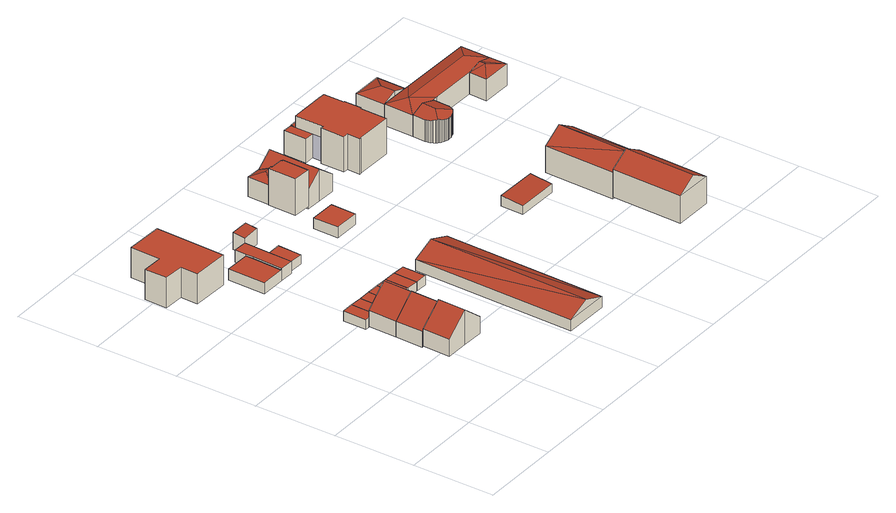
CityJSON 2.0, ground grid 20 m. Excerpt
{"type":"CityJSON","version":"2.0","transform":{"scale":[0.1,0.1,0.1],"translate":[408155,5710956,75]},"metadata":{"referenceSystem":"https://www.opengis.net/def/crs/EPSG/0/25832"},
"CityObjects":{
"building1":{"type":"Building","attributes":{"Gemeindeschluessel":"05978036","Geometrietyp2DReferenz":"3000","function":"31001_1000","roofType":"3100","measuredHeight":8.62},"geometry":[{"type":"MultiSurface","lod":"2","boundaries":[[[0,1,2,3]],[[1,4,5,2]],[[4,6,7,5]],[[6,8,9,7]],[[8,10,11,9]],[[10,12,13,11]],[[12,14,15,13]],[[14,16,17,15]],[[16,0,3,17]],[[12,10,8,6]],[[6,4,1,0,16,14,12]],[[3,2,5,7,9,11,13,15,17]]],"semantics":{"surfaces":[{"type":"WallSurface"},{"type":"RoofSurface"},{"type":"GroundSurface"}],"values":[0,0,0,0,0,0,0,0,0,1,1,2]}}]},
"building2":{"type":"Building","attributes":{"Gemeindeschluessel":"05978036","Geometrietyp2DReferenz":"3000","function":"31001_2460","roofType":"1000","measuredHeight":2.39},"geometry":[{"type":"MultiSurface","lod":"2","boundaries":[[[18,19,20,21]],[[19,22,23,20]],[[22,24,25,23]],[[24,26,27,25]],[[26,18,21,27]],[[26,24,22,19,18]],[[21,20,23,25,27]]],"semantics":{"surfaces":[{"type":"WallSurface"},{"type":"RoofSurface"},{"type":"GroundSurface"}],"values":[0,0,0,0,0,1,2]}}]},
"building3":{"type":"Building","attributes":{"Gemeindeschluessel":"05978036","Geometrietyp2DReferenz":"3000","function":"31001_1000","roofType":"3100","measuredHeight":8.44},"geometry":[{"type":"MultiSurface","lod":"2","boundaries":[[[28,29,30,31]],[[29,32,33,30]],[[32,34,35,33]],[[34,36,37,35]],[[36,38,39,37]],[[38,40,41,39]],[[40,42,43,41]],[[42,44,45,43]],[[44,46,47,45]],[[46,28,31,47]],[[42,40,38,36,34,32,29]],[[29,28,46,44,42]],[[31,30,33,35,37,39,41,43,45,47]]],"semantics":{"surfaces":[{"type":"WallSurface"},{"type":"RoofSurface"},{"type":"GroundSurface"}],"values":[0,0,0,0,0,0,0,0,0,0,1,1,2]}}]},
"building4":{"type":"Building","attributes":{"Gemeindeschluessel":"05978036","Geometrietyp2DReferenz":"3000","function":"31001_2460","roofType":"1000","measuredHeight":2.4},"geometry":[{"type":"MultiSurface","lod":"2","boundaries":[[[24,22,23,25]],[[22,48,49,23]],[[48,50,51,49]],[[50,24,25,51]],[[50,48,22,24]],[[25,23,49,51]]],"semantics":{"surfaces":[{"type":"WallSurface"},{"type":"RoofSurface"},{"type":"GroundSurface"}],"values":[0,0,0,0,1,2]}}]},
"building5":{"type":"Building","attributes":{"Gemeindeschluessel":"05978036","Geometrietyp2DReferenz":"3000","function":"31001_1000","roofType":"1000","measuredHeight":7.46},"geometry":[{"type":"MultiSurface","lod":"2","boundaries":[[[52,53,54,55]],[[53,56,57,54]],[[56,58,59,57]],[[58,60,61,59]],[[60,62,63,61]],[[62,64,65,63]],[[64,66,67,65]],[[66,52,55,67]],[[66,64,62,60,58,56,53,52]],[[55,54,57,59,61,63,65,67]]],"semantics":{"surfaces":[{"type":"WallSurface"},{"type":"RoofSurface"},{"type":"GroundSurface"}],"values":[0,0,0,0,0,0,0,0,1,2]}}]},
"building6":{"type":"Building","attributes":{"Gemeindeschluessel":"05978036","Geometrietyp2DReferenz":"3000","function":"31001_1000","roofType":"3100","measuredHeight":8.41},"geometry":[{"type":"MultiSurface","lod":"2","boundaries":[[[68,69,70,71]],[[69,72,73,70]],[[72,32,33,73]],[[32,74,30,33]],[[74,28,31,30]],[[28,75,76,31]],[[75,77,78,76]],[[77,79,80,78]],[[79,81,82,80]],[[81,83,84,82]],[[83,85,86,84]],[[85,68,71,86]],[[81,79,77,75,28,74]],[[74,32,72,69,68,85,83,81]],[[71,70,73,33,30,31,76,78,80,82,84,86]]],"semantics":{"surfaces":[{"type":"WallSurface"},{"type":"RoofSurface"},{"type":"GroundSurface"}],"values":[0,0,0,0,0,0,0,0,0,0,0,0,1,1,2]}}]},
"building7":{"type":"Building","attributes":{"Gemeindeschluessel":"05978036","Geometrietyp2DReferenz":"3000","function":"31001_2460","roofType":"1000","measuredHeight":2.4},"geometry":[{"type":"MultiSurface","lod":"2","boundaries":[[[50,48,49,51]],[[48,87,88,49]],[[87,89,90,88]],[[89,50,51,90]],[[89,87,48,50]],[[51,49,88,90]]],"semantics":{"surfaces":[{"type":"WallSurface"},{"type":"RoofSurface"},{"type":"GroundSurface"}],"values":[0,0,0,0,1,2]}}]},
"building8":{"type":"Building","attributes":{"Gemeindeschluessel":"05978036","Geometrietyp2DReferenz":"3000","function":"31001_2460","roofType":"1000","measuredHeight":2.35},"geometry":[{"type":"MultiSurface","lod":"2","boundaries":[[[89,87,91,92]],[[87,93,94,91]],[[93,95,96,94]],[[95,89,92,96]],[[95,93,87,89]],[[92,91,94,96]]],"semantics":{"surfaces":[{"type":"WallSurface"},{"type":"RoofSurface"},{"type":"GroundSurface"}],"values":[0,0,0,0,1,2]}}]},
"building9":{"type":"Building","attributes":{"Gemeindeschluessel":"05978036","Geometrietyp2DReferenz":"3000","function":"31001_2460","roofType":"1000","measuredHeight":2.72},"geometry":[{"type":"MultiSurface","lod":"2","boundaries":[[[97,98,99,100]],[[98,101,102,99]],[[101,103,104,102]],[[103,105,106,104]],[[105,97,100,106]],[[105,103,101,98,97]],[[100,99,102,104,106]]],"semantics":{"surfaces":[{"type":"WallSurface"},{"type":"RoofSurface"},{"type":"GroundSurface"}],"values":[0,0,0,0,0,1,2]}}]},
"building10":{"type":"Building","attributes":{"Gemeindeschluessel":"05978036","Geometrietyp2DReferenz":"3000","function":"31001_2460","roofType":"1000","measuredHeight":2.34},"geometry":[{"type":"MultiSurface","lod":"2","boundaries":[[[95,93,94,96]],[[93,107,108,94]],[[107,109,110,108]],[[109,111,112,110]],[[111,95,96,112]],[[111,109,107,93,95]],[[96,94,108,110,112]]],"semantics":{"surfaces":[{"type":"WallSurface"},{"type":"RoofSurface"},{"type":"GroundSurface"}],"values":[0,0,0,0,0,1,2]}}]},
"building11":{"type":"Building","attributes":{"Gemeindeschluessel":"05978036","Geometrietyp2DReferenz":"3000","function":"31001_2460","roofType":"1000","measuredHeight":2.32},"geometry":[{"type":"MultiSurface","lod":"2","boundaries":[[[109,107,108,110]],[[107,113,114,108]],[[113,115,116,114]],[[115,109,110,116]],[[115,113,107,109]],[[110,108,114,116]]],"semantics":{"surfaces":[{"type":"WallSurface"},{"type":"RoofSurface"},{"type":"GroundSurface"}],"values":[0,0,0,0,1,2]}}]},
"building12":{"type":"Building","attributes":{"Gemeindeschluessel":"05978036","Geometrietyp2DReferenz":"3000","function":"31001_2460","roofType":"1000","measuredHeight":3.01},"geometry":[{"type":"MultiSurface","lod":"2","boundaries":[[[117,118,119,120]],[[118,121,122,119]],[[121,123,124,122]],[[123,125,126,124]],[[125,127,128,126]],[[127,129,130,128]],[[129,131,132,130]],[[131,117,120,132]],[[131,129,127,125,123,121,118,117]],[[120,119,122,124,126,128,130,132]]],"semantics":{"surfaces":[{"type":"WallSurface"},{"type":"RoofSurface"},{"type":"GroundSurface"}],"values":[0,0,0,0,0,0,0,0,1,2]}}]},
"building13":{"type":"Building","attributes":{"Gemeindeschluessel":"05978036","Geometrietyp2DReferenz":"3000","function":"31001_2460","roofType":"1000","measuredHeight":2.26},"geometry":[{"type":"MultiSurface","lod":"2","boundaries":[[[115,113,114,116]],[[113,133,134,114]],[[133,135,136,134]],[[135,115,116,136]],[[135,133,113,115]],[[116,114,134,136]]],"semantics":{"surfaces":[{"type":"WallSurface"},{"type":"RoofSurface"},{"type":"GroundSurface"}],"values":[0,0,0,0,1,2]}}]},
"building14":{"type":"Building","attributes":{"Gemeindeschluessel":"05978036","Geometrietyp2DReferenz":"3000","function":"31001_2460","roofType":"1000","measuredHeight":2.34},"geometry":[{"type":"MultiSurface","lod":"2","boundaries":[[[137,138,139,140]],[[138,141,142,139]],[[141,143,144,142]],[[143,137,140,144]],[[143,141,138,137]],[[140,139,142,144]]],"semantics":{"surfaces":[{"type":"WallSurface"},{"type":"RoofSurface"},{"type":"GroundSurface"}],"values":[0,0,0,0,1,2]}}]},
"building15":{"type":"Building","attributes":{"Gemeindeschluessel":"05978036","Geometrietyp2DReferenz":"3000","function":"31001_2740","roofType":"3100","measuredHeight":4.88},"geometry":[{"type":"MultiSurface","lod":"2","boundaries":[[[145,146,147,148]],[[146,149,150,147]],[[149,151,152,150]],[[151,145,148,152]],[[149,146,153]],[[145,151,154]],[[146,154,153]],[[154,146,145]],[[153,151,149]],[[151,153,154]],[[148,147,150,152]]],"semantics":{"surfaces":[{"type":"WallSurface"},{"type":"RoofSurface"},{"type":"GroundSurface"}],"values":[0,0,0,0,0,0,1,1,1,1,2]}}]},
"building16":{"type":"Building","attributes":{"Gemeindeschluessel":"05978036","Geometrietyp2DReferenz":"3000","function":"51009_1610","roofType":"2100","measuredHeight":4.37},"geometry":[{"type":"MultiSurface","lod":"2","boundaries":[[[155,156,157,158]],[[156,159,160,157]],[[159,161,162,160]],[[161,155,158,162]],[[161,159,156,155]],[[158,157,160,162]]],"semantics":{"surfaces":[{"type":"WallSurface"},{"type":"RoofSurface"},{"type":"GroundSurface"}],"values":[0,0,0,0,1,2]}}]},
"building17":{"type":"Building","attributes":{"Gemeindeschluessel":"05978036","Geometrietyp2DReferenz":"3000","function":"31001_2460","roofType":"1000","measuredHeight":2.67},"geometry":[{"type":"MultiSurface","lod":"2","boundaries":[[[163,164,165,166]],[[164,167,168,165]],[[167,169,170,168]],[[169,163,166,170]],[[169,167,164,163]],[[166,165,168,170]]],"semantics":{"surfaces":[{"type":"WallSurface"},{"type":"RoofSurface"},{"type":"GroundSurface"}],"values":[0,0,0,0,1,2]}}]},
"building18":{"type":"Building","attributes":{"Gemeindeschluessel":"05978036","Geometrietyp2DReferenz":"3000","function":"31001_1000","roofType":"1000","measuredHeight":9},"geometry":[{"type":"MultiSurface","lod":"2","boundaries":[[[171,172,173,174]],[[172,175,176,173]],[[175,177,178,176]],[[177,179,180,178]],[[179,181,182,180]],[[181,183,184,182]],[[183,185,186,184]],[[185,171,174,186]],[[185,183,181,179,177,175,172,171]],[[174,173,176,178,180,182,184,186]]],"semantics":{"surfaces":[{"type":"WallSurface"},{"type":"RoofSurface"},{"type":"GroundSurface"}],"values":[0,0,0,0,0,0,0,0,1,2]}}]},
"building19":{"type":"Building","attributes":{"Gemeindeschluessel":"05978036","Geometrietyp2DReferenz":"3000","function":"31001_1000"},"children":["building19-1","building19-2"]},
"building19-1":{"type":"BuildingPart","attributes":{"roofType":"5000","measuredHeight":6.35},"parents":["building19"],"geometry":[{"type":"MultiSurface","lod":"2","boundaries":[[[187,188,189,190]],[[188,191,192,189]],[[191,193,194,192]],[[193,195,196,194]],[[195,197,198,196]],[[197,199,200,201,198]],[[197,195,193,202]],[[193,191,188,187,203,204,202]],[[204,199,197,202]],[[190,189,192,194,196,198,201,205]],[[206,200,199,204]],[[205,201,200,206]],[[203,206,204]],[[205,206,203,187,190]]],"semantics":{"surfaces":[{"type":"WallSurface"},{"type":"RoofSurface"},{"type":"GroundSurface"},{"type":"ClosureSurface"}],"values":[0,0,0,0,0,0,1,1,1,2,0,3,0,3]}}]},
"building19-2":{"type":"BuildingPart","attributes":{"roofType":"3100","measuredHeight":7.68},"parents":["building19"],"geometry":[{"type":"MultiSurface","lod":"2","boundaries":[[[200,207,208,201]],[[207,209,210,208]],[[209,211,212,210]],[[211,213,214,212]],[[213,215,216,214]],[[215,217,218,216]],[[217,219,220,218]],[[219,221,222,220]],[[221,223,224,222]],[[223,187,190,224]],[[221,219,217,215,213,211,209,207]],[[207,200,206,203,187,223,221]],[[201,208,210,212,214,216,218,220,222,224,190,205]],[[201,205,206,200]],[[205,190,187,203,206]]],"semantics":{"surfaces":[{"type":"WallSurface"},{"type":"RoofSurface"},{"type":"GroundSurface"},{"type":"ClosureSurface"}],"values":[0,0,0,0,0,0,0,0,0,0,1,1,2,3,3]}}]},
"building20":{"type":"Building","attributes":{"Gemeindeschluessel":"05978036","Geometrietyp2DReferenz":"3000","function":"31001_2460","roofType":"2100","measuredHeight":2.51},"geometry":[{"type":"MultiSurface","lod":"2","boundaries":[[[225,226,227,228]],[[226,229,230,227]],[[229,231,232,230]],[[231,225,228,232]],[[231,229,226,225]],[[228,227,230,232]]],"semantics":{"surfaces":[{"type":"WallSurface"},{"type":"RoofSurface"},{"type":"GroundSurface"}],"values":[0,0,0,0,1,2]}}]},
"building21":{"type":"Building","attributes":{"Gemeindeschluessel":"05978036","Geometrietyp2DReferenz":"3000","function":"31001_1000"},"children":["building21-1","building21-2","building21-3"]},
"building21-1":{"type":"BuildingPart","attributes":{"roofType":"2100","measuredHeight":6.07},"parents":["building21"],"geometry":[{"type":"MultiSurface","lod":"2","boundaries":[[[233,234,235,236]],[[237,233,236,238,239]],[[237,240,234,233]],[[236,235,241,238]],[[241,235,234,240]],[[239,240,237]],[[239,238,241,240]]],"semantics":{"surfaces":[{"type":"WallSurface"},{"type":"RoofSurface"},{"type":"GroundSurface"},{"type":"ClosureSurface"}],"values":[0,0,1,2,3,0,3]}}]},
"building21-2":{"type":"BuildingPart","attributes":{"roofType":"1000","measuredHeight":8.78},"parents":["building21"],"geometry":[{"type":"MultiSurface","lod":"2","boundaries":[[[242,243,244,245]],[[243,246,247,244]],[[246,248,249,247]],[[248,250,251,249]],[[250,252,251]],[[253,254,255,235,234]],[[254,256,257,255]],[[256,258,259,257]],[[258,260,261,259]],[[260,262,263,261]],[[262,264,265,263]],[[264,266,267,265]],[[266,268,269,267]],[[268,242,245,269]],[[268,266,264,262,260,258,256,254,253,270,250,248,246,243,242]],[[245,244,247,249,251,241,235,255,257,259,261,263,265,267,269]],[[252,250,270,240]],[[240,241,251,252]],[[234,240,270,253]],[[234,235,241,240]]],"semantics":{"surfaces":[{"type":"WallSurface"},{"type":"RoofSurface"},{"type":"GroundSurface"},{"type":"ClosureSurface"}],"values":[0,0,0,0,0,0,0,0,0,0,0,0,0,0,1,2,0,3,0,3]}}]},
"building21-3":{"type":"BuildingPart","attributes":{"roofType":"1000","measuredHeight":5.93},"parents":["building21"],"geometry":[{"type":"MultiSurface","lod":"2","boundaries":[[[271,272,273,274]],[[272,275,276,273]],[[275,239,238,276]],[[240,239,275,272,271,252]],[[274,273,276,238,241,251]],[[252,271,274,251]],[[241,238,239,240]],[[251,241,240,252]]],"semantics":{"surfaces":[{"type":"WallSurface"},{"type":"RoofSurface"},{"type":"GroundSurface"},{"type":"ClosureSurface"}],"values":[0,0,0,1,2,3,3,3]}}]},
"building22":{"type":"Building","attributes":{"Gemeindeschluessel":"05978036","Geometrietyp2DReferenz":"3000","function":"31001_1000","roofType":"3100","measuredHeight":9.49},"geometry":[{"type":"MultiSurface","lod":"2","boundaries":[[[277,278,279,280]],[[278,281,282,279]],[[281,283,284,282]],[[283,277,280,284]],[[281,278,285]],[[277,283,286]],[[278,277,286,285]],[[283,281,285,286]],[[280,279,282,284]]],"semantics":{"surfaces":[{"type":"WallSurface"},{"type":"RoofSurface"},{"type":"GroundSurface"}],"values":[0,0,0,0,0,0,1,1,2]}}]},
"building23":{"type":"Building","attributes":{"Gemeindeschluessel":"05978036","Geometrietyp2DReferenz":"3000","function":"31001_1000","roofType":"3100","measuredHeight":9.44},"geometry":[{"type":"MultiSurface","lod":"2","boundaries":[[[287,288,289,290]],[[288,291,292,289]],[[291,293,294,292]],[[293,287,290,294]],[[291,288,295]],[[287,293,296]],[[288,296,295]],[[296,288,287]],[[295,293,291]],[[293,295,296]],[[290,289,292,294]]],"semantics":{"surfaces":[{"type":"WallSurface"},{"type":"RoofSurface"},{"type":"GroundSurface"}],"values":[0,0,0,0,0,0,1,1,1,1,2]}}]},
"building24":{"type":"Building","attributes":{"Gemeindeschluessel":"05978036","Geometrietyp2DReferenz":"3000","function":"31001_3050"},"children":["building24-1","building24-2","building24-3","building24-4"]},
"building24-1":{"type":"BuildingPart","attributes":{"roofType":"5000","measuredHeight":6.22},"parents":["building24"],"geometry":[{"type":"MultiSurface","lod":"2","boundaries":[[[297,298,299,300]],[[297,301,302,298]],[[301,303,304,302]],[[301,297,305]],[[300,303,306]],[[306,297,300]],[[297,306,305]],[[303,305,306]],[[305,303,301]],[[299,298,302,304]],[[300,299,304,303]]],"semantics":{"surfaces":[{"type":"WallSurface"},{"type":"RoofSurface"},{"type":"GroundSurface"},{"type":"ClosureSurface"}],"values":[0,0,0,1,0,1,1,1,1,2,3]}}]},
"building24-2":{"type":"BuildingPart","attributes":{"roofType":"3200","measuredHeight":6.53},"parents":["building24"],"geometry":[{"type":"MultiSurface","lod":"2","boundaries":[[[307,308,309,310]],[[308,311,312,309]],[[311,300,299,312]],[[303,313,314,304]],[[313,315,316,317,314]],[[318,319,320,321]],[[319,322,323,320]],[[322,324,325,326,323]],[[327,328,329,330,331]],[[328,307,310,329]],[[324,322,319,318,332]],[[300,311,308,333]],[[313,303,300,333,332]],[[318,334,335,315,313,332]],[[308,307,328,332,333]],[[328,327,336,337,338,324,332]],[[310,309,312,299,304,314,317,339,321,320,323,326,340,330,329]],[[303,304,299,300]],[[335,316,315]],[[321,339,334,318]],[[339,317,316,335,334]],[[327,331,336]],[[338,325,324]],[[331,330,340,337,336]],[[337,340,326,325,338]]],"semantics":{"surfaces":[{"type":"WallSurface"},{"type":"RoofSurface"},{"type":"GroundSurface"},{"type":"ClosureSurface"}],"values":[0,0,0,0,0,0,0,0,0,0,1,1,1,1,1,1,2,3,0,3,3,0,0,3,3]}}]},
"building24-3":{"type":"BuildingPart","attributes":{"roofType":"5000","measuredHeight":6.49},"parents":["building24"],"geometry":[{"type":"MultiSurface","lod":"2","boundaries":[[[341,342,343,344]],[[342,345,346,343]],[[345,347,348,346]],[[347,349,350,348]],[[349,351,352,350]],[[351,353,354,352]],[[353,355,356,354]],[[355,357,320,356]],[[316,358,359,317]],[[358,360,361,359]],[[360,362,363,361]],[[362,364,365,363]],[[364,366,367,365]],[[366,368,369,367]],[[368,370,371,369]],[[370,372,373,371]],[[372,374,375,373]],[[374,376,377,375]],[[376,378,379,377]],[[378,380,381,379]],[[380,382,383,381]],[[382,384,385,383]],[[384,386,387,385]],[[386,388,389,387]],[[388,390,391,389]],[[390,392,393,391]],[[392,394,395,393]],[[394,396,397,395]],[[396,398,399,397]],[[398,400,401,399]],[[400,402,403,401]],[[402,404,405,403]],[[404,406,407,405]],[[406,408,409,407]],[[408,410,411,409]],[[410,412,413,411]],[[412,414,415,413]],[[414,416,417,415]],[[416,341,344,417]],[[414,412,410,408,406,404,402,400,398,396,394,392,390,388,386,384,382,380,378,376,374,418]],[[374,372,370,368,366,364,362,360,358,316,335,419,418]],[[419,357,355,353,351,349,347,345,342,341,416,414,418]],[[344,343,346,348,350,352,354,356,320,321,339,317,359,361,363,365,367,369,371,373,375,377,379,381,383,385,387,389,391,393,395,397,399,401,403,405,407,409,411,413,415,417]],[[334,318,321,320,357,419]],[[339,321,318,334]],[[335,334,419]],[[339,334,335,316,317]]],"semantics":{"surfaces":[{"type":"WallSurface"},{"type":"RoofSurface"},{"type":"GroundSurface"},{"type":"ClosureSurface"}],"values":[0,0,0,0,0,0,0,0,0,0,0,0,0,0,0,0,0,0,0,0,0,0,0,0,0,0,0,0,0,0,0,0,0,0,0,0,0,0,0,1,1,1,2,0,3,0,3]}}]},
"building24-4":{"type":"BuildingPart","attributes":{"roofType":"5000","measuredHeight":6.47},"parents":["building24"],"geometry":[{"type":"MultiSurface","lod":"2","boundaries":[[[420,421,422,323]],[[421,423,424,422]],[[423,331,330,424]],[[423,421,425]],[[421,420,325,338,426,425]],[[426,336,331,423,425]],[[323,422,424,330,340,326]],[[337,336,426]],[[340,330,331,336,337]],[[420,323,326,325]],[[338,337,426]],[[325,326,340,337,338]]],"semantics":{"surfaces":[{"type":"WallSurface"},{"type":"RoofSurface"},{"type":"GroundSurface"},{"type":"ClosureSurface"}],"values":[0,0,0,1,1,1,2,0,3,0,0,3]}}]}
},
"vertices":[
[291,207,56],[269,208,73],[269,208,32],[291,207,32],[268,158,73],[268,158,32],[214,159,118],[214,159,32],[159,160,73],[159,160,32],[161,228,73],[161,228,32],[215,227,118],[215,227,32],[268,226,75],[268,226,32],[291,225,56],[291,225,32],
[151,365,51],[152,423,51],[152,423,27],[151,365,27],[182,423,51],[182,423,27],[181,366,51],[181,366,27],[162,365,51],[162,365,27],
[160,296,68],[215,295,114],[215,295,29],[160,296,29],[269,294,68],[269,294,29],[290,293,50],[290,293,29],[290,275,50],[290,275,29],[269,276,68],[269,276,29],[268,226,68],[268,226,29],[213,227,114],[213,227,29],[161,228,70],[161,228,29],[159,228,68],[159,228,29],
[212,422,51],[212,422,27],[211,365,51],[211,365,27],
[51,721,86],[53,764,86],[53,764,12],[51,721,12],[3,766,86],[3,766,12],[4,821,86],[4,821,12],[54,820,86],[54,820,12],[56,893,86],[56,893,12],[147,890,86],[147,890,12],[142,719,86],[142,719,12],
[292,363,50],[291,343,51],[291,343,29],[292,363,29],[270,344,68],[270,344,29],[215,295,113],[162,365,68],[162,365,29],[181,366,84],[181,366,29],[211,365,109],[211,365,29],[216,365,113],[216,365,29],[241,364,93],[241,364,29],[271,364,68],[271,364,29],
[242,422,51],[242,422,27],[241,364,51],[241,364,27],
[242,422,28],[241,364,28],[272,421,51],[272,421,28],[271,364,51],[271,364,28],
[158,627,42],[160,719,42],[160,719,15],[158,627,15],[222,718,42],[222,718,15],[222,699,42],[222,699,15],[219,626,42],[219,626,15],
[302,421,51],[302,421,28],[301,363,51],[301,363,28],[292,363,51],[292,363,28],
[332,420,51],[332,420,28],[331,362,51],[331,362,28],
[219,626,46],[222,699,46],[222,699,16],[219,626,16],[222,718,46],[222,718,16],[223,746,46],[223,746,16],[257,745,46],[257,745,16],[255,683,46],[255,683,16],[254,625,46],[254,625,16],[220,626,46],[220,626,16],
[362,419,51],[362,419,28],[361,361,51],[361,361,28],
[254,625,45],[255,683,45],[255,683,22],[254,625,22],[289,682,45],[289,682,22],[287,624,45],[287,624,22],
[385,10,57],[392,408,57],[392,408,30],[385,10,30],[504,406,57],[504,406,30],[496,9,57],[496,9,30],[448,407,79],[440,9,79],
[257,745,57],[257,775,61],[257,775,18],[257,745,18],[302,774,61],[302,774,18],[302,745,57],[302,745,18],
[415,620,47],[416,682,47],[416,682,21],[415,620,21],[479,681,47],[479,681,21],[478,619,47],[478,619,21],
[439,743,108],[441,813,108],[441,813,18],[439,743,18],[449,813,108],[449,813,18],[449,810,108],[449,810,18],[481,809,108],[481,809,18],[481,806,108],[481,806,18],[484,806,108],[484,806,18],[482,741,108],[482,741,18],
[484,806,59],[481,806,59],[481,806,12],[484,806,12],[481,809,60],[481,809,12],[449,810,60],[449,810,12],[449,813,60],[449,813,12],[450,871,60],[450,871,12],[486,870,60],[486,870,59],[486,870,12],[470,840,75],[484,807,59],[485,840,75],[485,840,12],[485,840,59],
[525,869,89],[525,869,12],[571,868,53],[571,868,12],[570,831,53],[570,831,12],[562,831,59],[562,831,12],[561,792,59],[561,792,12],[569,792,54],[569,792,12],[567,739,54],[567,739,12],[521,740,89],[521,740,12],[482,741,59],[482,741,12],
[800,401,57],[799,346,52],[799,346,31],[800,401,31],[695,347,52],[695,347,31],[696,403,57],[696,403,31],
[741,903,70],[741,891,69],[741,891,10],[741,903,10],[652,903,70],[652,903,10],[652,903,69],[652,892,69],[652,892,10],
[656,731,97],[656,763,97],[656,763,10],[656,731,10],[644,763,97],[644,763,10],[644,821,97],[644,821,10],[652,821,97],[652,821,10],[652,821,69],[741,891,97],[754,891,97],[754,891,10],[754,840,97],[754,840,10],[756,840,97],[756,840,10],[756,798,97],[756,798,10],[753,798,97],[753,798,10],[752,731,97],[752,731,10],[659,732,97],[659,732,10],[659,731,97],[659,731,10],[652,892,97],
[652,848,69],[628,848,69],[628,848,10],[652,848,10],[628,904,69],[628,904,10],
[944,226,103],[940,53,103],[940,53,36],[944,226,36],[847,55,103],[847,55,36],[851,228,103],[851,228,36],[893,54,131],[898,227,131],
[851,228,96],[855,401,96],[855,401,30],[851,228,30],[948,398,96],[948,398,30],[944,226,96],[944,226,30],[902,400,124],[898,227,124],
[1105,672,67],[1105,672,14],[1105,716,14],[1105,716,67],[1032,673,67],[1032,673,14],[1033,717,67],[1033,717,14],[1069,701,76],[1069,717,76],
[1104,789,67],[1106,789,67],[1106,789,14],[1104,789,14],[1105,729,67],[1105,729,14],[918,719,67],[918,719,14],[907,719,67],[907,719,65],[907,719,14],[833,720,67],[832,720,66],[832,720,14],[833,720,14],[833,793,67],[833,793,14],[834,793,67],[834,793,66],[834,793,14],[908,792,67],[919,792,67],[919,792,14],[908,792,14],[908,792,66],[867,756,79],[1065,753,79],[866,720,67],[902,719,67],[906,792,67],[871,793,67],[836,793,67],[866,720,14],[871,793,14],
[839,668,70],[837,671,69],[837,671,14],[839,668,14],[836,674,69],[836,674,14],[834,676,68],[834,676,14],[833,680,68],[833,680,14],[832,683,68],[832,683,14],[832,687,67],[832,687,14],[832,689,67],[832,689,14],[832,720,67],[906,682,65],[906,682,14],[906,680,65],[906,680,14],[905,677,65],[905,677,14],[903,673,66],[903,673,14],[901,670,66],[901,670,14],[899,668,67],[899,668,14],[897,665,68],[897,665,14],[895,663,68],[895,663,14],[894,662,69],[894,662,14],[893,661,69],[893,661,14],[891,660,68],[891,660,14],[889,658,68],[889,658,14],[887,657,67],[887,657,14],[884,656,67],[884,656,14],[881,655,67],[881,655,14],[878,654,66],[878,654,14],[875,653,66],[875,653,14],[871,653,66],[871,653,14],[867,653,66],[867,653,14],[866,653,66],[866,653,14],[864,653,66],[864,653,14],[861,654,67],[861,654,14],[857,655,67],[857,655,14],[854,656,68],[854,656,14],[851,658,68],[851,658,14],[848,659,69],[848,659,14],[846,661,70],[846,661,14],[844,663,71],[844,663,14],[842,664,71],[842,664,14],[840,666,70],[840,666,14],[865,686,79],[866,720,79],
[833,793,66],[834,865,66],[834,865,14],[909,864,66],[909,864,14],[871,828,79],[871,793,79]
]}
